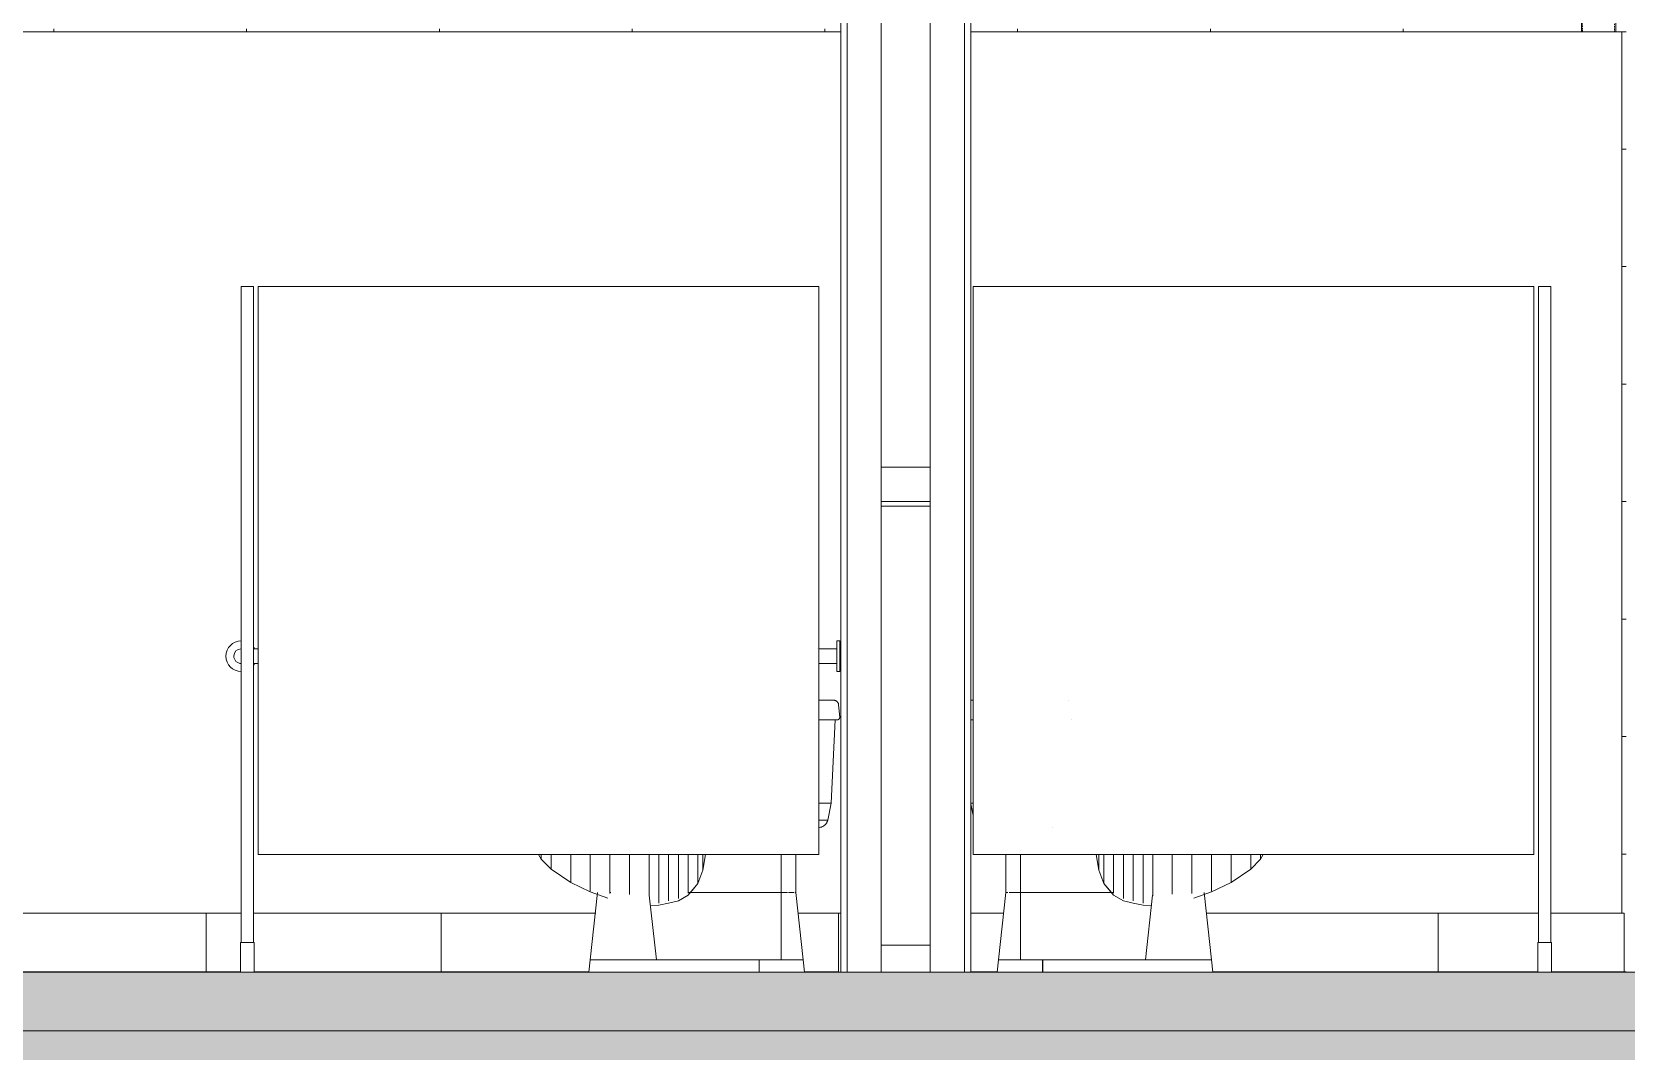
# Model space of a CAD drawing. Header units: inches. Extents: x -23565 to -21, y -324 to 853.
# Drawn here: x -18155.2 to -17992.4, y -8.1 to 96 of the extents above; entities that cross this region are included whole.
import ezdxf

# ---------------------------------------------------------------- set-up
doc = ezdxf.new("R2010")
doc.units = ezdxf.units.IN
doc.header["$MEASUREMENT"] = 0
doc.linetypes.add('Grid Line 1_2_', pattern=[0.8749999999999999, 0.4999999999999999, -0.125, 0.125, -0.125])
doc.linetypes.add('Hidden 1_8__2_', pattern=[0.1875, 0.125, -0.06249999999999999])
for name, color, linetype, lineweight in [('A-FLOR', 192, 'Continuous', 13), ('A-FLOR-LEVL', 51, 'Continuous', 9), ('A-FLOR-PATT', 8, 'Continuous', 25), ('A-GLAZ-CWMG', 51, 'Continuous', 13), ('A-WALL', 113, 'Continuous', 13), ('A-WALL-PATT', 111, 'Continuous', 25), ('C-TOPO', 7, 'Continuous', 13), ('I-WALL', 2, 'Continuous', 13), ('P-SANR-FIXT', 6, 'Continuous', 13), ('Q-SPCQ', 91, 'Continuous', 13), ('S-BEAM', 12, 'Continuous', 13), ('S-COLS', 52, 'Continuous', 13)]:
    doc.layers.add(name, color=color, linetype=linetype, lineweight=lineweight)
pattern_1 = [(0, (-32891.602, 12), (-48, 24), [48, 0, 0, 0]), (90, (-32867.602, 0), (-48, 2.939152317953648e-15), [12, -12]), (90, (-32879.602, 12), (-48, 2.939152317953648e-15), [12, -12]), (90, (-32855.602, 12), (-48, 2.939152317953648e-15), [12, -12]), (0, (-32891.602, 24), (-48, 24), [48, 0, 0, 0]), (90, (-32843.602, 0), (-48, 2.939152317953648e-15), [12, -12])]

# ---------------------------------------------------------------- blocks, each defined once
blk = doc.blocks.new('Toilet-Domestic-3D - Toilet-Domestic-3D-3240-Building Section - East_West looking South _ Fitness Center')
at = {"layer": 'P-SANR-FIXT', "color": 8, "lineweight": 9}
for p, q in [((-25522.74958981574, 27.75), (-25524.26522535242, 27.75)), ((-25522.14022535242, 26.02178893568696), (-25522.25149246669, 27.29357787137388)), ((-25524.26522535242, 25.75000000000011), (-25522.38927402695, 25.75000000000011)), ((-25523.00281053804, 17.24999999999994), (-25522.61644690168, 25.75000000000005)), ((-25524.26522535242, 17.24999999999984), (-25523.00281053804, 17.24999999999984)), ((-25523.36283735732, 15.49118095489752), (-25523.00281053804, 17.24999999999984)), ((-25524.26522535242, 15.49118095489753), (-25523.36283735732, 15.49118095489753)), ((-25552.89921234446, 11.99999999999932), (-25552.61644690168, 11.51023588648741)), ((-25552.61644690168, 11.95625035522017), (-25552.61644690168, 11.51023588648808)), ((-25552.61644690168, 11.51023588648741), (-25551.61644690168, 10.51023588648797)), ((-25551.61644690168, 11.98561731641072), (-25551.61644690168, 10.56705130657665)), ((-25549.61644690168, 11.97885025641845), (-25549.61644690168, 9.174992363554141)), ((-25547.61644690168, 11.97755873834544), (-25547.61644690168, 8.251869726444006)), ((-25545.61644690168, 11.98207613052457), (-25545.61644690168, 8.031727002493984)), ((-25543.60883629786, 11.98474054451599), (-25543.60883629786, 7.928855507910138)), ((-25541.61644690168, 11.98549220301565), (-25541.61644690168, 7.786566882756773)), ((-25540.62025220359, 11.98509979267807), (-25540.62025220359, 7.018002816866123)), ((-25539.61644690168, 11.98491264891992), (-25539.61644690168, 7.260709184594864)), ((-25538.61644690168, 11.98308011364806), (-25538.61644690168, 7.519528229697421)), ((-25537.61644690168, 11.98065111204025), (-25537.61644690168, 8.066980112886464)), ((-25536.61644690168, 11.97818023355966), (-25536.61644690168, 9.093644353685447)), ((-25535.83685562756, 11.99999999999948), (-25536.11644690168, 10.4143590901912)), ((-25536.11644690168, 10.41435909019037), (-25535.83685562757, 11.99999999999932)), ((-25536.11644690168, 11.98119580993263), (-25536.11644690168, 10.4726310942493)), ((-25528.11644690168, 8.124999999999984), (-25528.11644690168, 11.99999999999955)), ((-25528.11644690168, 8.124999999999986), (-25528.11644690168, 11.99999999999954)), ((-25526.61644690168, 8.12499999999977), (-25526.61644690168, 11.99999999999932)), ((-25551.61644690168, 10.51023588648797), (-25549.61644690168, 9.122804910346074)), ((-25536.11644690168, 10.4143590901912), (-25536.61644690168, 9.04062038046392)), ((-25536.61644690168, 9.040620380463336), (-25536.11644690168, 10.41435909019037)), ((-25549.61644690168, 9.122804910346074), (-25547.61644690168, 8.190189594035926)), ((-25547.61644690168, 8.190189594035926), (-25545.81270050808, 7.533679596598289)), ((-25537.61644690168, 7.848866787869041), (-25536.61644690168, 9.040620380463336)), ((-25536.61644690168, 9.04062038046392), (-25537.38474362523, 8.124999999999984)), ((-25546.86644690168, 8.12499999999977), (-25547.61644690168, 1.249999999999545)), ((-25545.526900438, 8.124999999999984), (-25545.63245647959, 8.124999999999984)), ((-25540.86644690168, 1.249999999999954), (-25541.58423897403, 7.829760663244002)), ((-25541.46786499972, 6.762999232026117), (-25540.62025220359, 6.837155742746858)), ((-25540.62025220359, 6.837155742746858), (-25539.61644690168, 7.01415370085192)), ((-25539.61644690168, 7.01415370085192), (-25538.61644690168, 7.282102893282853)), ((-25538.61644690168, 7.282102893282853), (-25537.61644690168, 7.848866787869041)), ((-25528.11644690168, 8.124999999999984), (-25537.5361332161, 8.124999999999984)), ((-25537.38474362523, 8.124999999999984), (-25528.11644690168, 8.124999999999986)), ((-25528.11644690168, 1.249999999999954), (-25528.11644690168, 8.125000000000146)), ((-25527.465621293, 8.124999999999984), (-25528.11644690168, 8.124999999999984)), ((-25528.11644690168, 8.124999999999984), (-25528.11644690168, 1.249999999999954)), ((-25527.20962146432, 8.125000000000146), (-25527.36644690168, 8.125000000000146)), ((-25526.94369967798, 8.124999999999984), (-25527.21185717644, 8.124999999999984)), ((-25526.817408796, 8.125000000000146), (-25526.9169303219, 8.125000000000146)), ((-25526.61644690168, 8.124999999999984), (-25526.73805061889, 8.124999999999984)), ((-25525.86644690168, 1.249999999999545), (-25526.61644690168, 8.12499999999977)), ((-25547.61644613274, 1.249999999999545), (-25547.75280976911, -3.41060513164848e-13)), ((-25547.61644690168, 1.249999999999954), (-25547.39620122501, 1.249999999999954)), ((-25547.39620195352, 1.249999999999954), (-25547.61644613274, 1.249999999999954)), ((-25547.39620071875, 1.249999999999954), (-25546.75702337637, 1.249999999999954)), ((-25546.75702357403, 1.249999999999954), (-25547.39620048429, 1.249999999999954)), ((-25545.76148061606, 1.249999999999954), (-25546.75702271756, 1.249999999999954)), ((-25546.75702282647, 1.249999999999954), (-25545.761480537, 1.249999999999954)), ((-25544.50702340297, 1.249999999999954), (-25545.76148000578, 1.249999999999954)), ((-25545.76148005267, 1.249999999999954), (-25544.50702337637, 1.249999999999954)), ((-25543.11644690488, 1.249999999999954), (-25544.50702300592, 1.249999999999954)), ((-25544.50702301819, 1.249999999999954), (-25543.11644690168, 1.249999999999954)), ((-25530.36966881391, 1.249999999999954), (-25543.11644670944, 1.249999999999954)), ((-25543.11644690168, 1.249999999999954), (-25540.86644690168, 1.249999999999954)), ((-25530.36966881391, 1.249999999999954), (-25530.36966881391, -6.661338147750938e-16)), ((-25530.36644690168, 0), (-25530.36644690168, 1.249999999999974)), ((-25530.36644690168, 1.249999999999974), (-25525.90390113183, 1.249999999999974)), ((-25525.92285909927, 1.249999999999954), (-25525.86644690168, 1.249999999999954)), ((-25525.73008326532, -3.41060513164848e-13), (-25525.86644690168, 1.249999999999545))]:
    blk.add_line(p, q, dxfattribs=at)
for points, knots in [([(-25522.25149246669, 27.29357787137389), (-25522.25508408189, 27.334630220962), (-25522.26812742473, 27.39553462689088), (-25522.2960256168, 27.46218630883282), (-25522.31539455734, 27.49858208651182), (-25522.3369746606, 27.53371214970603), (-25522.36794391839, 27.57499755561835), (-25522.41093317719, 27.61957889746367), (-25522.45909164445, 27.65851886495751), (-25522.51168436277, 27.69122340825244), (-25522.56790868965, 27.71719167557325), (-25522.64657131441, 27.74231410454642), (-25522.70838065285, 27.75000000000004), (-25522.74958981574, 27.75000000000005)], [-1, -1, -1, -1, -0.8333333333333333, -0.75, -0.7083333333333333, -0.6666666666666666, -0.5833333333333333, -0.5, -0.4166666666666666, -0.3333333333333333, -0.25, -0.1666666666666667, 0, 0, 0, 0]), ([(-25522.38927402695, 25.75000000000004), (-25522.37200253956, 25.75000000000005), (-25522.34609622051, 25.75269562293861), (-25522.31266129211, 25.76155814597675), (-25522.28840697468, 25.77076214582431), (-25522.26523493608, 25.78242605204719), (-25522.24339371674, 25.79642426686906), (-25522.22649713058, 25.80990975580279), (-25522.21387102412, 25.82170323443805), (-25522.20487219453, 25.83102685221008), (-25522.19636835422, 25.84080404529856), (-25522.18572019874, 25.85440997721927), (-25522.17375860136, 25.87241758668812), (-25522.16171748722, 25.8953957926611), (-25522.14891634546, 25.92752934309501), (-25522.13928787331, 25.96985895395361), (-25522.13872004311, 26.00458317152134), (-25522.14022535242, 26.02178893568695)], [-1, -1, -1, -1, -0.875, -0.8125, -0.75, -0.6875, -0.625, -0.5625, -0.53125, -0.5, -0.46875, -0.4375, -0.375, -0.3125, -0.25, -0.125, 0, 0, 0, 0]), ([(-25524.26321107013, 14.75215585119953), (-25524.21246545615, 14.75549421915072), (-25524.1258730511, 14.76785179691898), (-25524.0066857186, 14.80119106507762), (-25523.90530592983, 14.84189278534624), (-25523.80896009332, 14.8933910713175), (-25523.71879324962, 14.95507170534614), (-25523.63587743584, 15.02620206555062), (-25523.561197774, 15.10593626009296), (-25523.4956439111, 15.1933272359585), (-25523.42143604223, 15.31866878528808), (-25523.38165920942, 15.42093684656926), (-25523.36283735732, 15.49118095489754)], [-0.9498855610803657, -0.9498855610803657, -0.9498855610803657, -0.9498855610803657, -0.8333333333333333, -0.75, -0.6666666666666666, -0.5833333333333333, -0.5, -0.4166666666666666, -0.3333333333333333, -0.25, -0.1666666666666667, 0, 0, 0, 0])]:
    blk.add_open_spline(points, degree=3, knots=knots, dxfattribs=at)
blk = doc.blocks.new('Toilet-Domestic-3D - Toilet-Domestic-3D-11065-Building Section - East_West looking South _ Fitness Center')
at = {"layer": 'P-SANR-FIXT', "color": 8, "lineweight": 9}
for p, q in [((-25508.51522535257, 27.75), (-25508.76522535258, 27.75)), ((-25508.76522535258, 25.75000000000011), (-25508.51522535257, 25.75000000000011)), ((-25508.76522535258, 17.24999999999984), (-25508.51522535257, 17.24999999999984)), ((-25508.76522535258, 17.18935059645694), (-25508.51522535257, 15.96803946703471)), ((-25505.16400380325, 12), (-25505.16400380325, 8.12499999999977)), ((-25503.66400380325, 12.00000000000019), (-25503.66400380325, 8.124999999999984)), ((-25503.66400380325, 12.00000000000018), (-25503.66400380325, 8.124999999999986)), ((-25495.66400380325, 10.4143590901912), (-25495.94359507737, 12.00000000000012)), ((-25495.94359507737, 12), (-25495.66400380325, 10.41435909019037)), ((-25495.66400380325, 10.47263109424931), (-25495.66400380325, 11.98119580993321)), ((-25495.16400380325, 9.093644353685448), (-25495.16400380325, 11.97818023356026)), ((-25494.16400380325, 8.066980112886453), (-25494.16400380325, 11.98065111204086)), ((-25493.16400380325, 7.519528229697408), (-25493.16400380325, 11.98308011364868)), ((-25492.16400380325, 7.260709184594852), (-25492.16400380325, 11.98491264892054)), ((-25491.16019850134, 7.018002816866113), (-25491.16019850134, 11.98509979267867)), ((-25490.16400380325, 7.786566882756747), (-25490.16400380325, 11.98549220301625)), ((-25488.17161440707, 7.933334719314533), (-25488.17161440707, 11.98474054451659)), ((-25486.16400380325, 8.031727002493964), (-25486.16400380325, 11.98207613052519)), ((-25484.16400380325, 8.25186972644401), (-25484.16400380325, 11.97755873834606)), ((-25482.16400380325, 9.174992363554145), (-25482.16400380325, 11.97885025641906)), ((-25480.16400380325, 10.56705130657665), (-25480.16400380325, 11.98561731641129)), ((-25480.16400380325, 10.51023588648797), (-25479.16400380325, 11.51023588648741)), ((-25479.16400380325, 11.51023588648741), (-25478.88123836047, 12)), ((-25479.16400380325, 11.51023588648808), (-25479.16400380325, 11.9562503552208)), ((-25495.16400380325, 9.04062038046392), (-25495.66400380325, 10.4143590901912)), ((-25495.66400380325, 10.41435909019037), (-25495.16400380325, 9.040620380463336)), ((-25482.16400380325, 9.122804910346074), (-25480.16400380325, 10.51023588648797)), ((-25494.3957070797, 8.124999999999984), (-25495.16400380325, 9.04062038046392)), ((-25495.16400380325, 9.040620380463336), (-25494.16400380325, 7.848866787869041)), ((-25485.96775019686, 7.533679596598289), (-25484.16400380325, 8.190189594035926)), ((-25484.16400380325, 8.190189594035926), (-25482.16400380325, 9.122804910346074)), ((-25505.16400380325, 8.12499999999977), (-25505.91400380325, 1.249999999999545)), ((-25505.04240008604, 8.124999999999984), (-25505.16400380325, 8.124999999999984)), ((-25504.96304190893, 8.125000000000146), (-25505.11289254268, 8.125000000000146)), ((-25504.56859352847, 8.124999999999984), (-25504.83675102695, 8.124999999999984)), ((-25504.41400380325, 8.125000000000146), (-25504.57082924062, 8.125000000000146)), ((-25503.66400380325, 8.124999999999984), (-25504.4275762347, 8.124999999999984)), ((-25503.66400380325, 8.125000000000146), (-25503.66400380325, 1.249999999999954)), ((-25503.66400380325, 8.124999999999986), (-25494.3957070797, 8.124999999999984)), ((-25503.66400380325, 1.249999999999954), (-25503.66400380325, 8.124999999999984)), ((-25494.24431748883, 8.124999999999984), (-25503.66400380325, 8.124999999999984)), ((-25494.16400380325, 7.848866787869041), (-25493.16400380325, 7.282102893282853)), ((-25493.16400380325, 7.282102893282853), (-25492.16400380325, 7.01415370085192)), ((-25492.16400380325, 7.01415370085192), (-25491.16019850134, 6.837155742746858)), ((-25491.16019850134, 6.837155742746858), (-25490.31258570521, 6.762999232026117)), ((-25490.1962117309, 7.829760663241951), (-25490.91400380325, 1.249999999999954)), ((-25484.16400380325, 1.249999999999545), (-25484.91400380325, 8.12499999999977)), ((-25505.91400380325, 1.249999999999545), (-25506.05036743961, -3.41060513164848e-13)), ((-25505.91400380325, 1.249999999999954), (-25505.85759160566, 1.249999999999954)), ((-25505.85630890085, 1.249999999999974), (-25501.41400380325, 1.249999999999974)), ((-25501.41400380325, 1.249999999999974), (-25501.41400380325, 0)), ((-25501.41078189102, -6.661338147750938e-16), (-25501.41078189102, 1.249999999999954)), ((-25488.66400399549, 1.249999999999954), (-25501.41078189102, 1.249999999999954)), ((-25490.91400380325, 1.249999999999954), (-25488.66400380325, 1.249999999999954)), ((-25487.27342769901, 1.249999999999954), (-25488.66400380005, 1.249999999999954)), ((-25488.66400380325, 1.249999999999954), (-25487.27342768674, 1.249999999999954)), ((-25486.01897069915, 1.249999999999954), (-25487.27342730196, 1.249999999999954)), ((-25487.27342732856, 1.249999999999954), (-25486.01897065226, 1.249999999999954)), ((-25485.02342798737, 1.249999999999954), (-25486.01897008887, 1.249999999999954)), ((-25486.01897016793, 1.249999999999954), (-25485.02342787846, 1.249999999999954)), ((-25484.38425022064, 1.249999999999954), (-25485.02342713089, 1.249999999999954)), ((-25485.02342732856, 1.249999999999954), (-25484.38424998618, 1.249999999999954)), ((-25484.16400457219, 1.249999999999954), (-25484.38424875141, 1.249999999999954)), ((-25484.38424947992, 1.249999999999954), (-25484.16400380325, 1.249999999999954)), ((-25484.02764093583, -3.41060513164848e-13), (-25484.16400457219, 1.249999999999545))]:
    blk.add_line(p, q, dxfattribs=at)
at = {"layer": 'P-SANR-FIXT', "color": 8, "lineweight": 9, "flags": 128}
for points in [[(-25498.8011670142, 27.75), (-25498.79732836703, 27.75), (-25498.79714671731, 27.75)], [(-25498.4413159809, 25.75000000000011), (-25498.43703357735, 25.75000000000011), (-25498.43683092852, 25.75000000000011)], [(-25500.38265404347, 14.74999999999954), (-25500.37830347579, 14.74999999999954), (-25500.37640970104, 14.74999999999954)]]:
    blk.add_lwpolyline(points, dxfattribs=at)
blk = doc.blocks.new('Partition-Floor_Braced-Bradley_Corp-St_Stl-ADA-N_Stalls - ADA _optional_ _ n Standard Stalls-320692-Building Section - East_West looking South _ Fitness Center')
at = {"layer": 'Q-SPCQ', "color": 8, "lineweight": 9}
for p, q in [((-25583.26522535242, 2.999999999999594), (-25583.26522535242, 69.99999999999959)), ((-25582.01522535242, 69.99999999999959), (-25583.26522535242, 69.99999999999959)), ((-25582.01522535242, 69.99999999999959), (-25582.01522535242, 2.999999999999595)), ((-25524.26522535242, 70.00000000000126), (-25581.51522535242, 70.00000000000125)), ((-25581.51522535242, 70.00000000000125), (-25581.51522535242, 12.00000000000006)), ((-25524.26522535242, 12.00000000000006), (-25524.26522535242, 70.00000000000126)), ((-25581.51522535242, 12.00000000000006), (-25524.26522535242, 12.00000000000007)), ((-25583.32772535242, 2.999999999999575), (-25581.95272535242, 2.999999999999575)), ((-25583.32772535242, -4.241331086207233e-13), (-25583.32772535242, 2.999999999999575)), ((-25581.95272535242, -4.243272400117348e-13), (-25581.95272535242, 2.999999999999575)), ((-25581.95272535242, -4.241331086207233e-13), (-25583.32772535242, -4.241331086207233e-13))]:
    blk.add_line(p, q, dxfattribs=at)
blk = doc.blocks.new('Partition-Floor_Braced-Bradley_Corp-St_Stl-ADA-N_Stalls - ADA _optional_ _ n Standard Stalls-320718-Building Section - East_West looking South _ Fitness Center')
at = {"layer": 'Q-SPCQ', "color": 8, "lineweight": 9}
for p, q in [((-25451.26522535257, 70.00000000000125), (-25508.51522535257, 70.00000000000126)), ((-25508.51522535257, 70.00000000000126), (-25508.51522535257, 12.00000000000006)), ((-25451.26522535257, 12.00000000000006), (-25451.26522535257, 70.00000000000125)), ((-25450.76522535257, 2.999999999999799), (-25450.76522535257, 69.99999999999959)), ((-25449.51522535257, 69.99999999999959), (-25450.76522535257, 69.99999999999959)), ((-25449.51522535257, 69.99999999999959), (-25449.51522535257, 2.999999999999797)), ((-25508.51522535257, 12.00000000000007), (-25451.26522535257, 12.00000000000006)), ((-25450.82772535258, 2.999999999999575), (-25449.45272535257, 2.999999999999575)), ((-25450.82772535258, 2.999999999999575), (-25450.82772535258, -4.243272400117348e-13)), ((-25449.45272535257, 2.999999999999575), (-25449.45272535257, -4.239941731043472e-13))]:
    blk.add_line(p, q, dxfattribs=at)
blk = doc.blocks.new('817_Grab_Bars - 8170-001420-25752-Building Section - East_West looking South _ Fitness Center')
at = {"layer": 'Q-SPCQ', "color": 8, "lineweight": 9}
for p, q in [((-25581.51522535242, 32.99999999999948), (-25582.01522535242, 32.99999999999948)), ((-25582.01522535242, 31.49999999999948), (-25581.51522535242, 31.49999999999948))]:
    blk.add_line(p, q, dxfattribs=at)
for radius, start, end in [(1.562500000000007, 89.99999999999987, 269.9999999999995), (0.75, 90, 180), (1.562500000000202, 29.99999999999875, 35.41154273170443), (0.7500000000000178, 179.9999999999987, 270.000000000001), (1.56250000000109, 324.5884572683017, 329.9999999999866)]:
    blk.add_arc((-25583.26522535242, 32.2499999999999), radius, start, end, dxfattribs=at)
blk = doc.blocks.new('817_Grab_Bars - 8170-001240-V54-Building Section - East_West looking South _ Fitness Center')
at = {"layer": 'Q-SPCQ', "color": 8, "lineweight": 9}
for p, q in [((-25524.3886130324, 32.99999999999948), (-25524.39015250272, 32.99999999999948)), ((-25522.42147535242, 32.99999999999948), (-25523.14022535243, 32.99999999999948)), ((-25522.42147535242, 32.99999999999948), (-25523.14022535243, 32.99999999999948)), ((-25522.14022535242, 33.81250000000028), (-25522.42147535242, 33.81250000000028)), ((-25522.14022535242, 33.81249999999959), (-25522.42147535242, 33.81249999999959)), ((-25522.42147535242, 30.68750000000074), (-25522.42147535242, 33.81250000000074)), ((-25522.14022535242, 33.81250000000074), (-25522.14022535242, 30.68750000000074)), ((-25522.14022535242, 33.60316469341392), (-25522.14022535242, 33.81250000000074)), ((-25522.14022535242, 33.81249999999991), (-25522.14022535242, 33.60316469341435)), ((-25522.14022535242, 33.60316469341434), (-25522.14022535242, 33.81249999999991)), ((-25523.14022535243, 31.49999999999948), (-25522.42147535242, 31.49999999999948)), ((-25523.14022535243, 31.49999999999948), (-25522.42147535242, 31.49999999999948)), ((-25522.42147535242, 30.89683530658756), (-25522.42147535242, 30.68750000000074)), ((-25522.42147535242, 30.68749999999989), (-25522.42147535242, 30.89683530658671)), ((-25522.42147535242, 30.89683530658671), (-25522.42147535242, 30.68749999999989)), ((-25522.42147535242, 30.68750000000074), (-25522.14022535242, 30.68750000000074)), ((-25522.42147535242, 30.68750000000005), (-25522.14022535242, 30.68750000000005))]:
    blk.add_line(p, q, dxfattribs=at)
at = {"layer": 'Q-SPCQ', "color": 8, "lineweight": 9, "flags": 128}
for points in [[(-25524.27116493145, 32.99999999999948), (-25524.2489690059, 32.99999999999948), (-25524.22499932702, 32.99999999999948), (-25524.19929424119, 32.99999999999948), (-25524.17189487106, 32.99999999999948), (-25524.14284504978, 32.99999999999948), (-25524.11219125086, 32.99999999999948), (-25524.07998251386, 32.99999999999948), (-25524.04627036586, 32.99999999999948), (-25524.01110873911, 32.99999999999948), (-25523.97455388473, 32.99999999999948), (-25523.93666428268, 32.99999999999948), (-25523.89750054823, 32.99999999999948), (-25523.85712533502, 32.99999999999948), (-25523.81560323476, 32.99999999999948), (-25523.77300067397, 32.99999999999948), (-25523.72938580764, 32.99999999999948), (-25523.68482841027, 32.99999999999948), (-25523.63939976419, 32.99999999999948), (-25523.59317254553, 32.99999999999948), (-25523.54622070798, 32.99999999999948), (-25523.49861936447, 32.99999999999948), (-25523.450444667, 32.99999999999948), (-25523.40177368479, 32.99999999999948), (-25523.35268428105, 32.99999999999948), (-25523.30325498835, 32.99999999999948), (-25523.25356488301, 32.99999999999948), (-25523.2036934586, 32.99999999999948), (-25523.15372049875, 32.99999999999948), (-25523.14022535243, 32.99999999999948)], [(-25523.14022535243, 32.99999999999948), (-25523.19021202016, 32.99999999999948), (-25523.24011871989, 32.99999999999948), (-25523.28986561154, 32.99999999999948), (-25523.33937311069, 32.99999999999948), (-25523.38856201592, 32.99999999999948), (-25523.43735363546, 32.99999999999948), (-25523.48566991313, 32.99999999999948), (-25523.5334335532, 32.99999999999948), (-25523.58056814402, 32.99999999999948), (-25523.62699828031, 32.99999999999948), (-25523.67264968376, 32.99999999999948), (-25523.71744932186, 32.99999999999948), (-25523.76132552473, 32.99999999999948), (-25523.80420809983, 32.99999999999948), (-25523.84602844417, 32.99999999999948), (-25523.88671965413, 32.99999999999948), (-25523.92621663245, 32.99999999999948), (-25523.96445619239, 32.99999999999948), (-25524.00137715882, 32.99999999999948), (-25524.03692046605, 32.99999999999948), (-25524.07102925239, 32.99999999999948), (-25524.10364895105, 32.99999999999948), (-25524.13472737747, 32.99999999999948), (-25524.1642148128, 32.99999999999948), (-25524.19206408344, 32.99999999999948), (-25524.21823063648, 32.99999999999948), (-25524.24267261103, 32.99999999999948), (-25524.26535090515, 32.99999999999948)], [(-25524.27116493145, 31.49999999999948), (-25524.2489690059, 31.49999999999948), (-25524.22499932702, 31.49999999999948), (-25524.19929424119, 31.49999999999948), (-25524.17189487106, 31.49999999999948), (-25524.14284504978, 31.49999999999948), (-25524.11219125086, 31.49999999999948), (-25524.07998251386, 31.49999999999948), (-25524.04627036586, 31.49999999999948), (-25524.01110873911, 31.49999999999948), (-25523.97455388473, 31.49999999999948), (-25523.93666428268, 31.49999999999948), (-25523.89750054823, 31.49999999999948), (-25523.85712533502, 31.49999999999948), (-25523.81560323476, 31.49999999999948), (-25523.77300067397, 31.49999999999948), (-25523.72938580764, 31.49999999999948), (-25523.68482841027, 31.49999999999948), (-25523.63939976419, 31.49999999999948), (-25523.59317254553, 31.49999999999948), (-25523.54622070798, 31.49999999999948), (-25523.49861936447, 31.49999999999948), (-25523.450444667, 31.49999999999948), (-25523.40177368479, 31.49999999999948), (-25523.35268428105, 31.49999999999948), (-25523.30325498835, 31.49999999999948), (-25523.25356488301, 31.49999999999948), (-25523.2036934586, 31.49999999999948), (-25523.15372049875, 31.49999999999948), (-25523.14022535243, 31.49999999999948)], [(-25523.14022535243, 31.49999999999948), (-25523.19021202016, 31.49999999999948), (-25523.24011871989, 31.49999999999948), (-25523.28986561154, 31.49999999999948), (-25523.33937311069, 31.49999999999948), (-25523.38856201592, 31.49999999999948), (-25523.43735363546, 31.49999999999948), (-25523.48566991313, 31.49999999999948), (-25523.5334335532, 31.49999999999948), (-25523.58056814402, 31.49999999999948), (-25523.62699828031, 31.49999999999948), (-25523.67264968376, 31.49999999999948), (-25523.71744932186, 31.49999999999948), (-25523.76132552473, 31.49999999999948), (-25523.80420809983, 31.49999999999948), (-25523.84602844417, 31.49999999999948), (-25523.88671965413, 31.49999999999948), (-25523.92621663245, 31.49999999999948), (-25523.96445619239, 31.49999999999948), (-25524.00137715882, 31.49999999999948), (-25524.03692046605, 31.49999999999948), (-25524.07102925239, 31.49999999999948), (-25524.10364895105, 31.49999999999948), (-25524.13472737747, 31.49999999999948), (-25524.1642148128, 31.49999999999948), (-25524.19206408344, 31.49999999999948), (-25524.21823063648, 31.49999999999948), (-25524.24267261103, 31.49999999999948), (-25524.26535090515, 31.49999999999948)]]:
    blk.add_lwpolyline(points, dxfattribs=at)
blk = doc.blocks.new('HSS-Hollow Structural Section-Column - HSS3-1_2X3-1_2X1_8-350765-Building Section - East_West looking South _ Fitness Center')
at = {"layer": 'S-COLS', "color": 8, "lineweight": 9}
for p, q in [((-25446.39022535243, 148.6283505051702), (-25446.39022535243, 95.99999999999999)), ((-25442.89022535243, 95.99999999999999), (-25442.89022535243, 148.6283505051702))]:
    blk.add_line(p, q, dxfattribs=at)
at = {"layer": 'S-COLS', "color": 8, "linetype": 'Hidden 1_8__2_', "lineweight": 9}
for p, q in [((-25446.27422535243, 148.6179478483567), (-25446.27422535243, 96.00000000000011)), ((-25443.00622535243, 96.00000000000013), (-25443.00622535243, 148.6179478483567))]:
    blk.add_line(p, q, dxfattribs=at)
blk = doc.blocks.new('Locker Rooms and Restrooms_rvt-2-Building Section - East_West looking South _ Fitness Center')
at = {"layer": 'A-WALL-PATT', "lineweight": 9}
h = blk.add_hatch(dxfattribs=at)
h.set_pattern_fill('FP_13', color=8, style=0, pattern_type=2)
h.set_pattern_definition([(0, (-33539.073, 67.247), (61.44, 15.36), [2.534, -43.54600000000001, 2.534, -43.54600000000001, -245.76]), (0, (-33539.073, 67.247), (61.44, 15.36), [-92.16, 2.534, -89.626, 2.534, -43.54600000000001, -107.52]), (0, (-33539.073, 67.247), (61.44, 15.36), [-230.4, 2.534, -28.186, 2.534, -74.266]), (120, (-33516.033, 74.92699999999999), (-44.02215020212896, 45.52860080851592), [2.534, -43.546, 2.534, -43.546, -245.76]), (120, (-33516.033, 74.92699999999999), (-44.02215020212896, 45.52860080851592), [-92.15999999999998, 2.534, -89.62599999999999, 2.534, -43.546, -107.52]), (120, (-33516.033, 74.92699999999999), (-44.02215020212896, 45.52860080851592), [-230.4, 2.534, -28.186, 2.534, -74.26599999999999]), (240, (-33508.353, 105.647), (-17.41784979787101, -60.8886008085159), [2.534, -43.54600000000001, 2.534, -43.54600000000001, -245.76]), (240, (-33508.353, 105.647), (-17.41784979787101, -60.8886008085159), [-92.16, 2.534, -89.626, 2.534, -43.54600000000001, -107.52]), (240, (-33508.353, 105.647), (-17.41784979787101, -60.8886008085159), [-230.4, 2.534, -28.186, 2.534, -74.266])])
h.paths.add_polyline_path([(-25508.76522535258, -3.41060513164848e-13), (-25508.76522535258, 154.2202668135329), (-25509.39022535258, 154.2202668135329), (-25509.39022535258, -3.41060513164848e-13)], flags=0)
h = blk.add_hatch(dxfattribs=at)
h.set_pattern_fill('FP_27', color=8, style=0, pattern_type=2)
h.set_pattern_definition([(0, (-32891.821, 12), (-48, 24), [48, 0, 0, 0]), (90, (-32867.821, 0), (-48, 2.939152317953648e-15), [12, -12]), (90, (-32879.821, 12), (-48, 2.939152317953648e-15), [12, -12]), (90, (-32855.821, 12), (-48, 2.939152317953648e-15), [12, -12]), (0, (-32891.821, 24), (-48, 24), [48, 0, 0, 0]), (90, (-32843.821, 0), (-48, 2.939152317953648e-15), [12, -12])])
h.paths.add_polyline_path([(-25441.82772535244, -3.41060513164848e-13), (-25441.82772535244, 95.99999999999999), (-25442.26522535243, 95.99599777943295), (-25442.26522535244, 5.999999999999658), (-25442.01522535244, 5.999999999999658), (-25442.01522535244, -3.41060513164848e-13)], flags=0)
h = blk.add_hatch(dxfattribs=at)
h.set_pattern_fill('FP_34', color=8, style=0, pattern_type=2)
h.set_pattern_definition([(0, (-32969.415, 12), (-48, 24), [48, 0, 0, 0]), (90, (-32945.415, 0), (-48, 2.939152317953648e-15), [12, -12]), (90, (-32957.415, 12), (-48, 2.939152317953648e-15), [12, -12]), (90, (-32933.415, 12), (-48, 2.939152317953648e-15), [12, -12]), (0, (-32969.415, 24), (-48, 24), [48, 0, 0, 0]), (90, (-32921.415, 0), (-48, 2.939152317953648e-15), [12, -12])])
h.paths.add_polyline_path([(-25609.01522535242, -3.41060513164848e-13), (-25583.32772535243, -3.41060513164848e-13), (-25583.32772535243, 5.999999999999658), (-25609.01522535242, 5.999999999999658)], flags=0)
h.paths.add_polyline_path([(-25581.95272535242, -3.41060513164848e-13), (-25547.75280976911, -3.41060513164848e-13), (-25547.05890335267, 5.999999999999658), (-25582.01522535242, 5.999999999999658), (-25581.95272535242, 2.999999999999317)], flags=0)
h.paths.add_polyline_path([(-25522.26522535243, -3.41060513164848e-13), (-25522.26522535243, 5.999999999999658), (-25526.4020652173, 5.999999999999658), (-25525.73008326532, -3.41060513164848e-13)], flags=0)
h = blk.add_hatch(dxfattribs=at)
h.set_pattern_fill('FP_33', color=8, style=0, pattern_type=2)
h.set_pattern_definition(pattern_1)
h.paths.add_polyline_path([(-25442.78353135639, -3.41060513164848e-13), (-25442.26522535244, -3.41060513164848e-13), (-25442.26522535244, 5.999999999999658), (-25449.51522535258, 5.999999999999658), (-25449.45272535258, -3.41060513164848e-13)], flags=0)
h.paths.add_polyline_path([(-25506.05036743962, -3.41060513164848e-13), (-25505.4231246388, 5.999999999999658), (-25508.76522535258, 5.999999999999658), (-25508.76522535258, -3.41060513164848e-13)], flags=0)
h.paths.add_polyline_path([(-25484.02764093583, -3.41060513164848e-13), (-25450.82772535258, -3.41060513164848e-13), (-25450.76522535258, 5.999999999999658), (-25484.72154735227, 5.999999999999658), (-25484.1640045722, 1.250007048577799)], flags=0)
h = blk.add_hatch(dxfattribs=at)
h.set_pattern_fill('FP_33', color=8, style=0, pattern_type=2)
h.set_pattern_definition(pattern_1)
h.paths.add_polyline_path([(-25442.01522535244, -3.41060513164848e-13), (-25442.01522535244, 5.999999999999658), (-25442.26522535244, 5.999999999999658), (-25442.26522535244, -3.41060513164848e-13)], flags=0)
at = {"layer": 'A-WALL', "color": 7}
for p, q in [((-25521.39022535242, 0), (-25521.39022535242, 153.1096197302121)), ((-25509.39022535258, 154.2202668135332), (-25509.39022535258, 0))]:
    blk.add_line(p, q, dxfattribs=at)
at = {"layer": 'I-WALL', "color": 7}
for p, q in [((-25522.01522535243, 153.1096197302121), (-25522.01522535243, 0)), ((-25517.89022535243, 0), (-25517.89022535243, 153.1096197302121)), ((-25512.89022535258, 154.2202668135331), (-25512.89022535258, 0)), ((-25508.76522535258, 0), (-25508.76522535258, 154.2202668135332)), ((-25522.01522535242, 5.999999999999999), (-25522.26522535242, 5.999999999999999)), ((-25522.26522535242, 5.999999999999999), (-25522.26522535242, 0)), ((-25522.01522535242, 0), (-25522.01522535242, 5.999999999999999)), ((-25522.26522535242, 0), (-25522.01522535242, 0)), ((-25522.01522535243, 0), (-25517.89022535243, 0)), ((-25512.89022535258, 0), (-25508.76522535258, 0))]:
    blk.add_line(p, q, dxfattribs=at)
at = {"layer": 'I-WALL', "color": 8, "lineweight": 9}
for p, q in [((-25522.01522535243, 95.99999999999999), (-25608.14022535242, 95.99999999999999)), ((-25442.89022535243, 95.99999999999999), (-25508.76522535258, 95.99999999999999)), ((-25442.89022535243, 95.99999999999999), (-25442.26522535242, 95.99999999999999)), ((-25442.26522535242, 95.99999999999999), (-25441.82772535243, 95.99999999999999)), ((-25442.26522535242, 95.99999999999999), (-25442.26522535242, 5.999999999999818)), ((-25583.26522535242, 5.999999999999999), (-25609.01522535242, 5.999999999999999)), ((-25547.05890335267, 5.999999999999999), (-25582.01522535242, 5.999999999999999)), ((-25522.26522535242, 5.999999999999999), (-25526.4020652173, 5.999999999999999)), ((-25505.37838548763, 5.999999999999999), (-25508.76522535258, 5.999999999999999)), ((-25450.76522535257, 5.999999999999999), (-25484.72154735226, 5.999999999999999)), ((-25442.26522535243, 5.999999999999999), (-25449.51522535257, 5.999999999999999)), ((-25442.26522535243, 5.999999999999999), (-25442.01522535243, 5.999999999999999)), ((-25442.01522535243, 5.999999999999999), (-25442.01522535243, 0))]:
    blk.add_line(p, q, dxfattribs=at)
at = {"color": 8, "lineweight": 9}
for name in ['HSS-Hollow Structural Section-Column - HSS3-1_2X3-1_2X1_8-350765-Building Section - East_West looking South _ Fitness Center', 'Partition-Floor_Braced-Bradley_Corp-St_Stl-ADA-N_Stalls - ADA _optional_ _ n Standard Stalls-320692-Building Section - East_West looking South _ Fitness Center', 'Partition-Floor_Braced-Bradley_Corp-St_Stl-ADA-N_Stalls - ADA _optional_ _ n Standard Stalls-320718-Building Section - East_West looking South _ Fitness Center', '817_Grab_Bars - 8170-001420-25752-Building Section - East_West looking South _ Fitness Center', '817_Grab_Bars - 8170-001240-V54-Building Section - East_West looking South _ Fitness Center', 'Toilet-Domestic-3D - Toilet-Domestic-3D-3240-Building Section - East_West looking South _ Fitness Center', 'Toilet-Domestic-3D - Toilet-Domestic-3D-11065-Building Section - East_West looking South _ Fitness Center']:
    blk.add_blockref(name, (0, 0), dxfattribs=at)
blk = doc.blocks.new('Struct_Xcel_Sports Complex_rvt-2-Building Section - East_West looking South _ Fitness Center')
at = {"layer": 'A-FLOR-PATT', "lineweight": 9}
h = blk.add_hatch(dxfattribs=at)
h.set_pattern_fill('FP_37', color=256, style=0, pattern_type=2)
h.set_pattern_definition([(49.99999999999999, (-33539.073, 67.247), (55.08540092433552, -4.819842010399984), [5.76, -63.36]), (355, (-33539.073, 67.247), (-10.65568887076341, 57.76853117995548), [4.608000000000001, -50.688]), (100.451, (-33534.483, 66.846), (44.42946763329039, 52.94866132228842), [4.895, -53.848]), (46.184, (-33539.073, 82.60700000000001), (81.96444173651602, -12.71212223907837), [8.64, -95.04]), (96.636, (-33532.24299999999, 81.548), (71.78149636030851, 74.81237833590787), [7.343, -80.77199999999999]), (351.184, (-33539.073, 82.60700000000001), (71.78194683429966, 74.81243234033883), [6.912000000000001, -76.032]), (21, (-33531.393, 78.767), (45.84207144938917, -30.92146111083851), [5.76, -63.36]), (326, (-33531.393, 78.767), (18.68706418402729, 55.69147629738364), [4.608000000000001, -50.688]), (71.45100000000001, (-33527.573, 76.19), (64.52890835799828, 24.77010932808051), [4.895, -53.848]), (37.50000000000001, (-33539.073, 67.247), (0.933894640541661, 25.56681620382889), [2.534, -47.53899999999999, 2.534, -48.922, -50.88]), (37.50000000000001, (-33539.073, 67.247), (0.933894640541661, 25.56681620382889), [-101.53, 2.534, -48.346]), (7.499999999999999, (-33539.073, 67.247), (20.20403996418253, 30.29130269773347), [2.534, -26.803, 2.534, -46.387, -19.392]), (7.499999999999999, (-33539.073, 67.247), (20.20403996418253, 30.29130269773347), [-78.259, 2.534, -16.858]), (327.5, (-33556.2, 67.247), (40.99778450279307, -1.732402627145404), [2.534, -16.666, 2.534, -57.37, -79.488]), (327.5, (-33556.2, 67.247), (40.99778450279307, -1.732402627145404), [-79.104, 2.534, -76.954]), (317.5, (-33563.88, 67.247), (44.78888311775997, 7.687838582048734), [2.534, -22.426, 2.534, -37.248, -56.448]), (317.5, (-33563.88, 67.247), (44.78888311775997, 7.687838582048734), [-64.742, 2.534, -53.91399999999999])])
h.paths.add_polyline_path([(-25189.86544543771, -6.319796251772458), (-25174.51522535263, -5.999999999999999), (-22066.14022535249, -5.999999999999999), (-22066.14022535249, -3.41060513164848e-13), (-25174.51522535263, -3.41060513164848e-13), (-25189.86544543771, -0.319796251772459), (-25287.66500526755, -0.319796251772459), (-25303.01522535262, -3.41060513164848e-13), (-26272.89022535242, -3.41060513164848e-13), (-26272.89022535242, -5.999999999999999), (-25303.01522535262, -5.999999999999999), (-25287.66500526755, -6.319796251772458), (-25241.00021885639, -6.319796251772458)], flags=0)
at = {"layer": 'A-FLOR', "color": 7}
for p, q in [((-25583.32772535242, 0), (-25725.26522535243, 0)), ((-25319.76522535242, 0), (-25581.95272535242, 0)), ((-26272.89022535242, -5.999999999999999), (-25303.01522535262, -5.999999999999999))]:
    blk.add_line(p, q, dxfattribs=at)
blk = doc.blocks.new('Rectangular Mullion - Profile_Polycarbonate_Lower-1768513-Building Section - East_West looking South _ Fitness Center')
at = {"layer": 'A-GLAZ-CWMG', "color": 8, "lineweight": 9}
blk.add_line((-25512.89022535258, 2.75), (-25517.89022535243, 2.75), dxfattribs=at)
blk = doc.blocks.new('Girt_C - 8_D-1405500-Building Section - East_West looking South _ Fitness Center')
at = {"layer": 'S-BEAM', "color": 8, "lineweight": 9}
for p, q in [((-25512.89022535257, 51.5546875000008), (-25517.89022535242, 51.5546875000008)), ((-25517.89022535243, 48.05468750000059), (-25512.89022535258, 48.05468750000059)), ((-25512.89022535258, 47.57259679273569), (-25517.89022535243, 47.57259679273569))]:
    blk.add_line(p, q, dxfattribs=at)

msp = doc.modelspace()

# ---------------------------------------------------------------- hatches: boundary and pattern name
at = {"layer": 'A-WALL-PATT', "lineweight": 9}
h = msp.add_hatch(dxfattribs=at)
h.set_pattern_fill('FP_26', color=8, style=0, pattern_type=2)
h.set_pattern_definition([(90, (-33133.227, 0), (-19.685, 1.205358612060782e-15), [])])
h.paths.add_polyline_path([(-18205.61545405664, 2.749999999999886), (-18199.42795405663, 2.749999999999886), (-18199.42795405663, 31.26598417642151), (-18203.07291472854, 31.13112685165731), (-18203.31485668722, 30.72806948980564), (-18205.61545405664, 30.14320652499202), (-18205.61545405664, 8.083997779432705)], flags=0)
h.paths.add_polyline_path([(-17940.6821350606, 2.749999999999886), (-17938.80295405664, 2.749999999999886), (-17938.80295405664, 30.29847104372004), (-17939.54590210062, 30.29847104372004), (-17941.54105142605, 30.76465016830195), (-17941.78299338472, 31.1677075301543), (-17946.42795405664, 31.33956314842805), (-17946.42795405664, 2.749999999999886)], flags=0)
h.paths.add_polyline_path([(-18193.80295405663, 2.749999999999886), (-18159.55295405663, 2.749999999999886), (-18159.55295405663, 5.999999999999658), (-18159.30295405664, 5.999999999999658), (-18159.30295405664, 47.57168249214373), (-18193.80295405663, 47.57168249214373), (-18193.74045405665, 41.81250000000545), (-18193.29047136688, 41.68132547717709), (-18193.20045405665, 41.56132042971455), (-18193.20045405664, 39.28202221960793), (-18191.92430248018, 39.19247518078532), (-18191.11317014729, 36.94680440315914), (-18190.71245405665, 35.09088370880317), (-18186.33121548254, 35.22919178587471), (-18185.98290263705, 35.06015628056502), (-18185.75475121911, 34.74735958801113), (-18185.70393647654, 34.55905989215079), (-18185.84961941209, 33.97383435527114), (-18187.36992129573, 31.71211081164176), (-18193.80295405663, 31.47409957740546), (-18193.80295405663, 17.85199777943262)], flags=0)
h.paths.add_polyline_path([(-17961.167326746, 32.25000000000033), (-17961.12183529612, 32.00493555528646), (-17961.25254756252, 32.05588571617317)], flags=0)
h.paths.add_polyline_path([(-17961.05894037033, 32.25000000000033), (-17961.26944412704, 32.26678107983604), (-17961.19882317658, 32.42341988636962), (-17961.12183529612, 32.32797406397776)], flags=0)
h.paths.add_polyline_path([(-17958.42795405664, 2.749999999999886), (-17958.42795405664, 30.68750000000022), (-17958.70920405663, 30.79216765329351), (-17958.42795405664, 30.89683530658612), (-17958.70920405663, 30.89683530658612), (-17958.70920405663, 31.52555563028318), (-17959.6337112242, 31.61219457434367), (-17960.56678628092, 31.74831896609987), (-17960.56960003982, 31.85012221104932), (-17961.00699587886, 31.875), (-17960.84216761901, 31.9905807837282), (-17960.72482246292, 32.05588571617317), (-17960.91492560303, 32.25000000000033), (-17961.04805109894, 32.26321276582382), (-17960.93270262553, 32.44411428382681), (-17961.17488667668, 32.6376015611662), (-17960.98215087833, 32.77013409327548), (-17960.75771792408, 32.78033008588965), (-17960.66646689784, 32.84546296626296), (-17960.45823961614, 32.78033008588965), (-17960.0483921481, 32.89951905283839), (-17958.70922880572, 33.03122483668755), (-17958.732540187, 33.6031646934125), (-17959.0238959367, 34.03660897560678), (-17959.15197163673, 34.59564057064915), (-17959.00628870118, 34.95434842207384), (-17958.70922880572, 35.20264312377309), (-17958.42795405664, 35.28237293682547), (-17958.42795405664, 47.57168249214373), (-17992.36545405664, 47.57168249214373), (-17992.36545405664, 2.749999999999886), (-17967.0016975606, 2.749999999999886)], flags=0)
h.paths.add_polyline_path([(-18068.42795405664, 2.749999999999886), (-18063.42795405679, 2.749999999999886), (-18063.42795405679, 47.57168249214373), (-18068.42795405664, 47.57168249214373), (-18068.42795405664, 5.999999999999658)], flags=0)
h.paths.add_polyline_path([(-17960.4188597996, 32.37402551619538), (-17960.2511477288, 32.44411428382681), (-17960.39548736282, 32.44411428382681), (-17960.41778469799, 32.37724950811263)], flags=0)
h.paths.add_polyline_path([(-17960.07812258909, 32.56864578558793), (-17960.07812258909, 32.73655325905872), (-17960.20857380145, 32.70115618210081), (-17960.19560428805, 32.62162704022671)], flags=0)
h.paths.add_polyline_path([(-18203.56077671176, 34.61551769612083), (-18199.81490872613, 34.81637905258605), (-18199.90545405665, 34.93653676457836), (-18199.90545405665, 37.22099999999738), (-18200.35545405665, 37.22099999999738), (-18200.35545405665, 37.60822876442023), (-18201.18160563312, 37.52437516021234), (-18201.50873621667, 37.31624070798681), (-18201.76790684218, 36.86910933075887), (-18202.14514095827, 34.90850680820187), (-18202.39345405665, 34.93749999999772), (-18201.77444012616, 37.60822876442023), (-18201.09107464938, 39.24999999999806), (-18199.90545405665, 39.28202221960827), (-18199.90545405665, 41.56132042971523), (-18199.81543674642, 41.68132547717743), (-18199.42795405663, 41.81250000000613), (-18199.42795405663, 47.57168249214373), (-18202.55290789269, 47.57168249214373), (-18202.55290789269, 35.62829832171644), (-18204.30293097466, 35.00954076234768), (-18204.30293097466, 34.7744266042049), (-18203.8777600606, 34.6833896741765)], flags=0)
h.paths.add_polyline_path([(-17941.29513140151, 34.65209837461781), (-17940.55297713861, 34.81100728270189), (-17940.55297713861, 35.04612144084432), (-17942.30300022057, 35.66487900021411), (-17942.30300022057, 47.57168249214373), (-17946.42795405664, 47.57168249214373), (-17946.42795405664, 34.84200405373723), (-17941.78299338472, 34.67014843546416)], flags=0)
h.paths.add_polyline_path([(-18193.80295405663, 34.97654048271669), (-18193.74045405665, 34.97885287606072), (-18193.80295405663, 35.24579225832849)], flags=0)
h.paths.add_polyline_path([(-18193.20045405665, 34.99883195455481), (-18190.9873503238, 35.08071301602683), (-18191.33800127111, 36.86910933075819), (-18191.59717189663, 37.31624070798545), (-18192.04496575626, 37.57426501093993), (-18192.75045405665, 37.60822876441954), (-18192.75045405665, 37.2209999999967), (-18193.20045405665, 37.2209999999967), (-18193.20045405665, 35.24579225832849)], flags=0)
h.paths.add_polyline_path([(-18068.42795405664, 51.55468750000079), (-18063.42795405679, 51.55468750000079), (-18063.42795405679, 96.3203125000001), (-18068.42795405664, 96.3203125000001), (-18068.42795405664, 76.45999777943278)], flags=0)
h.paths.add_polyline_path([(-17984.5480725606, 51.55468750000079), (-17958.42795405664, 51.55468750000079), (-17958.42795405664, 76.99999999999919), (-17992.36545405664, 76.99999999999919), (-17992.36545405664, 51.55468750000079)], flags=0)
h.paths.add_polyline_path([(-17938.80295405664, 51.55468750000079), (-17938.80295405664, 76.99999999999919), (-17946.42795405664, 76.99999999999919), (-17946.42795405664, 51.55468750000079), (-17940.6821350606, 51.55468750000079)], flags=0)
h.paths.add_polyline_path([(-18199.42795405663, 55.55468750000022), (-18199.50035715766, 71.07050215401328), (-18199.55556150087, 71.09526052984482), (-18199.67497860295, 71.57599777943265), (-18199.83070509494, 71.84999999999808), (-18200.5405224586, 71.81592582628717), (-18200.98881019468, 71.55710678118395), (-18202.12785240445, 70.47958286905394), (-18202.29084051393, 70.5464044637449), (-18202.35766210862, 70.47958286905394), (-18202.20572974284, 69.76333028447935), (-18202.33063959197, 69.29841820453053), (-18202.61089920485, 68.72930499059349), (-18203.36902288023, 67.87106595290025), (-18203.69532551264, 67.66417628447435), (-18204.12253199521, 67.81501405900518), (-18204.25926270177, 67.81501405900518), (-18204.42690033107, 67.64737642970657), (-18205.05996328163, 68.05163912713589), (-18205.46422597906, 68.68470207770723), (-18205.24053645587, 68.90839160090091), (-18205.39503928825, 69.13077668377888), (-18205.39503928825, 69.51039988088517), (-18205.13659175954, 69.86510707534363), (-18204.38229741818, 70.50070320391761), (-18203.53609274857, 70.85541012289978), (-18203.20053339524, 70.94556624059861), (-18202.99617953295, 70.83118635899733), (-18202.60499702307, 70.78096281680108), (-18202.51711468763, 70.86884515223697), (-18202.70944773561, 71.06117820021369), (-18201.56534975125, 72.11193807451978), (-18200.98881019468, 72.48509666719961), (-18200.5405224586, 72.61390495253237), (-18199.74545405665, 72.7999999999979), (-18199.57520380067, 73.19113821648385), (-18199.55556150087, 73.40473947015128), (-18199.42795405663, 73.48999999999829), (-18199.42795405663, 76.99999999999817), (-18205.61545405664, 76.99999999999817), (-18205.61545405664, 55.55468750000022), (-18203.8777600606, 55.55468750000022)], flags=0)
h.paths.add_polyline_path([(-18177.5581975606, 55.55468750000022), (-18159.30295405664, 55.55468750000022), (-18159.30295405664, 76.99999999999817), (-18193.80295405663, 76.99999999999817), (-18193.74045405665, 73.48999999999761), (-18193.55034661243, 73.40473947015128), (-18193.46644263669, 72.98648789883065), (-18193.36045405665, 72.64999999999735), (-18192.36408907888, 72.58740375556998), (-18191.92102559825, 72.40388085290031), (-18191.27862028753, 71.8499999999974), (-18190.49500890845, 70.96262966945754), (-18190.57535839633, 70.8554101228991), (-18190.47388857358, 70.7539403001524), (-18189.90537471806, 70.94556624059827), (-18189.29272390906, 70.7809628168004), (-18188.72361069512, 70.50070320391693), (-18187.86537165743, 69.74257952854246), (-18187.658481989, 69.4162768961363), (-18187.80931976353, 68.98907041356448), (-18187.80931976353, 68.85233970700482), (-18187.64168213423, 68.68470207770689), (-18188.04594483166, 68.05163912713589), (-18188.67900778223, 67.64737642970589), (-18188.90269730543, 67.87106595289957), (-18189.12508238831, 67.71656312052356), (-18189.50470558541, 67.71656312052356), (-18189.85941277987, 67.97501064923277), (-18190.49500890845, 68.72930499059315), (-18190.84971582743, 69.57550966020368), (-18190.93987194513, 69.9110690135277), (-18190.82549206352, 70.11542287581982), (-18190.81506759937, 70.54640446374525), (-18190.86315085676, 70.5944877211375), (-18191.05548390474, 70.40215467316078), (-18192.5653856547, 71.81592582628649), (-18193.36045405665, 71.8499999999974), (-18193.44166602511, 71.55710678118395), (-18193.53070431263, 71.30886178351123), (-18193.60555095565, 71.07050215401226), (-18193.74045405665, 71.00999999999748), (-18193.80295405663, 55.55468750000022)], flags=0)
h.paths.add_polyline_path([(-18159.30295405664, 79.00000000000044), (-18159.30295405664, 95.99999999999999), (-18158.67795405664, 95.99999999999999), (-18158.67795405664, 96.3203125000001), (-18206.67795405664, 96.3203125000001), (-18206.67795405664, 95.99999999999999), (-18205.61545405664, 95.99599777943295), (-18205.61545405664, 79.00000000000044), (-18199.42795405663, 79.00000000000044), (-18199.42795405663, 95.99999999999999), (-18193.80295405663, 95.99599777943295), (-18193.80295405663, 79.00000000000044), (-18160.0118225606, 79.00000000000044)], flags=0)
h.paths.add_polyline_path([(-17938.80295405664, 79.00000000000112), (-17938.80295405664, 95.99999999999999), (-17938.17795405664, 95.99999999999999), (-17938.17795405664, 96.3203125000001), (-17948.42795405664, 96.3203125000001), (-17948.42795405664, 95.99999999999999), (-17946.42795405664, 95.99599777943295), (-17946.42795405664, 79.00000000000112), (-17940.6821350606, 79.00000000000112)], flags=0)
h.paths.add_polyline_path([(-17967.0016975606, 79.00000000000112), (-17958.42795405664, 79.00000000000112), (-17958.42795405664, 95.99999999999999), (-17956.42795405664, 95.99999999999999), (-17956.42795405664, 96.3203125000001), (-17993.42795405664, 96.3203125000001), (-17993.42795405664, 95.99999999999999), (-17992.36545405664, 95.99599777943295), (-17992.36545405664, 79.00000000000112), (-17975.7748850606, 79.00000000000112)], flags=0)
h.paths.add_polyline_path([(-17934.67795405663, 95.99999999999999), (-17902.05295405665, 95.99999999999999), (-17902.05295405665, 96.3203125000001), (-17934.67795405663, 96.3203125000001)], flags=0)
h.paths.add_polyline_path([(-18155.17795405663, 95.99999999999999), (-18072.55295405665, 95.99999999999999), (-18072.55295405665, 96.3203125000001), (-18155.17795405663, 96.3203125000001)], flags=0)
h.paths.add_polyline_path([(-18231.61545405636, 95.99999999999999), (-18210.17795405663, 95.99999999999999), (-18210.17795405663, 96.3203125000001), (-18231.61545405636, 96.3203125000001)], flags=0)
h.paths.add_polyline_path([(-17996.92795405664, 95.99999999999999), (-17996.92795405664, 96.3203125000001), (-18059.30295405679, 96.3203125000001), (-18059.30295405679, 95.99999999999999), (-18002.0944475606, 95.99999999999999)], flags=0)
h.paths.add_polyline_path([(-18002.0944475606, 100.3033175078555), (-17996.92795405664, 100.3033175078555), (-17996.92795405664, 133.2270833333676), (-18059.30295405679, 133.2270833333676), (-18059.30295405679, 100.3033175078555), (-18037.1871975606, 100.3033175078555)], flags=0)
h.paths.add_polyline_path([(-18142.4654475606, 100.3033175078555), (-18072.55295405665, 100.3033175078555), (-18072.55295405664, 133.2270833333676), (-18155.17795405663, 133.2270833333676), (-18155.17795405663, 100.3033175078555)], flags=0)
h.paths.add_polyline_path([(-17984.5480725606, 100.3033175078555), (-17956.42795405664, 100.3033175078555), (-17956.42795405664, 133.2270833333676), (-17993.42795405664, 133.2270833333676), (-17993.42795405664, 100.3033175078555)], flags=0)
h.paths.add_polyline_path([(-17934.67795405664, 100.3033175078555), (-17902.05295405665, 100.3033175078555), (-17902.05295405665, 133.2270833333676), (-17934.67795405664, 133.2270833333676), (-17934.67795405664, 100.8799977794327)], flags=0)
h.paths.add_polyline_path([(-18206.67795405664, 100.3033175078555), (-18158.67795405664, 100.3033175078555), (-18158.67795405663, 133.2270833333676), (-18206.67795405663, 133.2270833333676), (-18206.67795405663, 105.7639977794329)], flags=0)
h.paths.add_polyline_path([(-18068.42795405664, 100.3033175078555), (-18063.42795405679, 100.3033175078555), (-18063.42795405679, 133.2270833333676), (-18068.42795405664, 133.2270833333676), (-18068.42795405664, 115.5319977794328)], flags=0)
h.paths.add_polyline_path([(-18212.6509475606, 100.3033175078555), (-18210.17795405663, 100.3033175078555), (-18210.17795405663, 133.2270833333676), (-18231.61545405636, 133.2270833333676), (-18231.61545405636, 100.3033175078555), (-18230.19732256061, 100.3033175078555)], flags=0)
h.paths.add_polyline_path([(-17940.6821350606, 100.3033175078555), (-17938.17795405664, 100.3033175078555), (-17938.17795405664, 133.2270833333676), (-17948.42795405664, 133.2270833333676), (-17948.42795405664, 100.3033175078555)], flags=0)
at = {"layer": 'C-TOPO', "lineweight": 9}
h = msp.add_hatch(dxfattribs=at)
h.set_pattern_fill('FP_14', color=8, style=0, pattern_type=2)
h.set_pattern_definition([(0, (-33539.073, 67.247), (48, 48), [48, -48]), (0, (-33539.073, 85.24700000000001), (48, 48), [48, -48]), (0, (-33539.073, 103.247), (48, 48), [48, -48]), (90, (-33533.073, 109.247), (-48, 48), [48, -48]), (90, (-33515.073, 109.247), (-48, 48), [48, -48]), (90, (-33497.073, 109.247), (-48, 48), [48, -48])])
h.paths.add_polyline_path([(-18914.50594756061, -79.82800222056754), (-14608.67795405672, -79.82800222056754), (-14608.67795405672, -48.00000000000033), (-14621.67795405671, -48.00000000000033), (-14621.67795405671, -36.00000000000068), (-14616.6779540567, -36.00000000000068), (-14616.6779540567, -5.999999999999999), (-17725.05295405684, -5.999999999999999), (-17740.90987705051, -6.330352562368375), (-17838.20273397176, -6.319796251772458), (-17857.67795405663, -5.999999999999999), (-17857.67795405663, -12.00000000000068), (-17938.80295405665, -12.00000000000068), (-17938.80295405665, -5.999999999999999), (-18206.05295405664, -5.999999999999999), (-18206.05295405664, -12.00000000000068), (-18287.80295405664, -12.00000000000068), (-18287.80295405664, -5.999999999999999), (-18823.42795405664, -5.999999999999999), (-18823.42795405664, -36.00000000000068), (-18820.42795405664, -36.00000000000068), (-18820.42795405664, -48.00000000000033), (-18838.42795405664, -48.00000000000033), (-18838.42795405664, -36.00000000000068), (-18837.42795405665, -35.97605656988355), (-18837.42795405665, -3.062723408220335e-10), (-18914.50594756061, -3.41060513164848e-13), (-18914.50594756061, -6.955484891875584)], flags=0)
h.paths.add_polyline_path([(-17838.20273397176, -0.319796251772459), (-17740.40317414192, -0.319796251772459), (-17725.36545405639, -3.41060513164848e-13), (-17853.4904540564, -0.00130208334303461)], flags=0)

# ---------------------------------------------------------------- linework, layer by layer
at = {"layer": 'A-FLOR-LEVL', "linetype": 'Grid Line 1_2_'}
msp.add_line((-19107.86138334854, 0), (-13619.10115019025, 0), dxfattribs=at)

# ---------------------------------------------------------------- block references
at = {"color": 250, "lineweight": 5}
for name in ['Locker Rooms and Restrooms_rvt-2-Building Section - East_West looking South _ Fitness Center', 'Struct_Xcel_Sports Complex_rvt-2-Building Section - East_West looking South _ Fitness Center']:
    msp.add_blockref(name, (7449.462271295785, 0), dxfattribs=at)
at = {"layer": 'A-GLAZ-CWMG', "color": 8, "lineweight": 9}
msp.add_blockref('Rectangular Mullion - Profile_Polycarbonate_Lower-1768513-Building Section - East_West looking South _ Fitness Center', (7449.462271295785, 0), dxfattribs=at)
at = {"layer": 'S-BEAM', "color": 8, "lineweight": 9}
msp.add_blockref('Girt_C - 8_D-1405500-Building Section - East_West looking South _ Fitness Center', (7449.462271295785, 0), dxfattribs=at)

doc.saveas('drawing.dxf')
